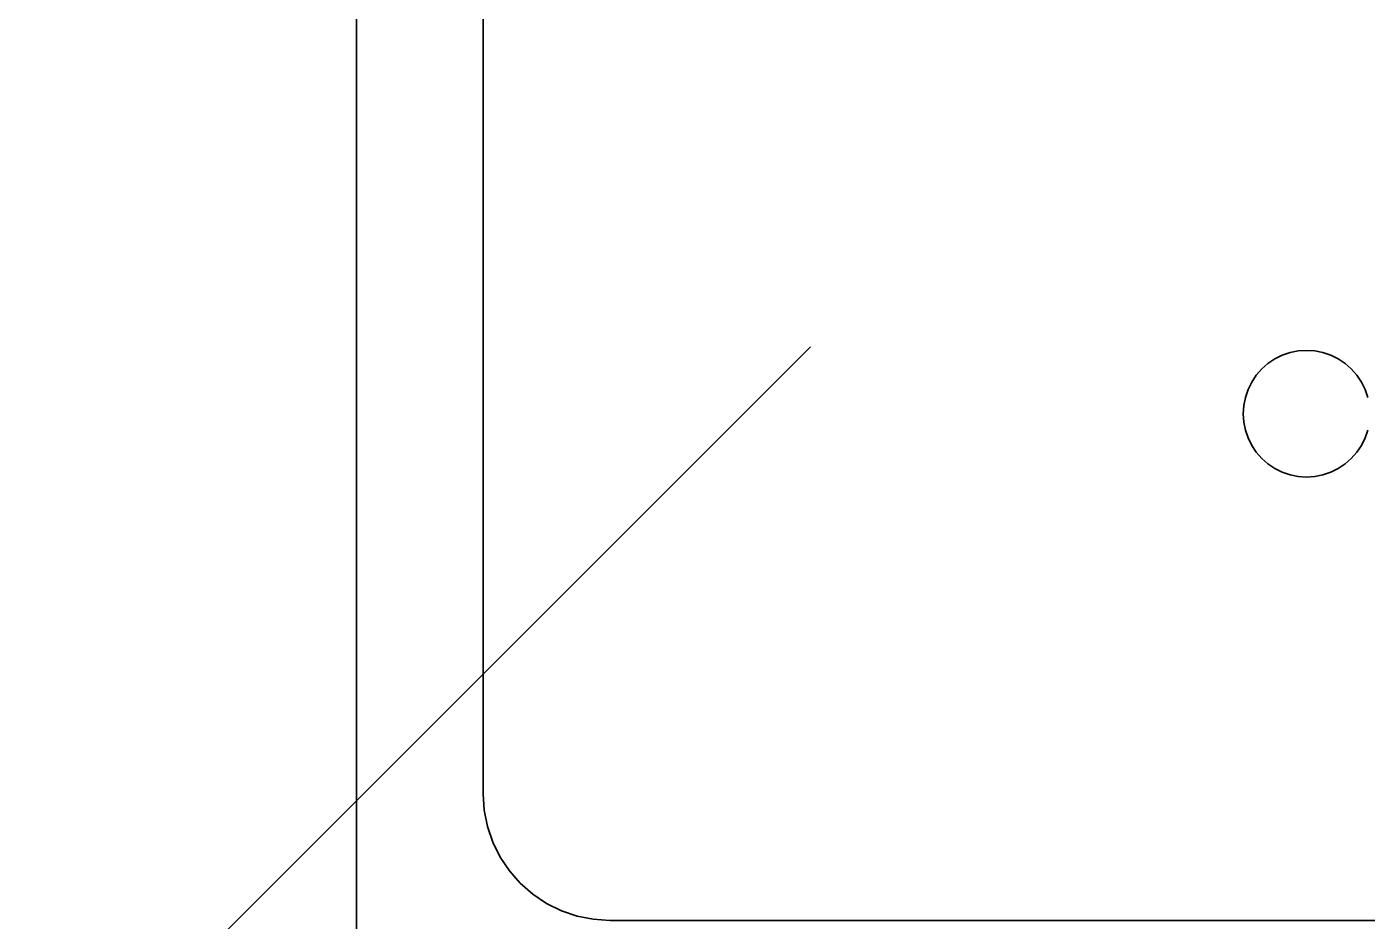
# Model space of a CAD drawing. Extents: x 0 to 756, y -25 to 420.
# Drawn here: x 175.83 to 184.29, y 272.33 to 277.98 of the extents above; entities that cross this region are included whole.
import ezdxf

# ---------------------------------------------------------------- set-up
doc = ezdxf.new("R2010")
doc.units = 0
doc.layers.get('0').update_dxf_attribs({"lineweight": 25})
doc.layers.add('S_Einrichtung', color=7, linetype='Continuous', lineweight=35)
doc.layers.add('S_Schmutzwasser', color=7, linetype='Continuous', lineweight=35, true_color=0x808040)

# ---------------------------------------------------------------- blocks, each defined once
blk = doc.blocks.new('Spüle-A0T78OXROY', base_point=(177.9085, 271.533))
at = {"color": 0, "linetype": 'ByBlock', "lineweight": -2, "ltscale": 0.35}
for p, q in [((177.9085, 283.5329), (177.9085, 271.5329)), ((178.7085, 273.1329), (178.7085, 281.9329)), ((183.7554, 275.9025), (183.7085, 275.8794)), ((183.8049, 275.9193), (183.7554, 275.9025)), ((183.8563, 275.9295), (183.8049, 275.9193)), ((183.9085, 275.9329), (183.8563, 275.9295)), ((183.9607, 275.9295), (183.9085, 275.9329)), ((184.012, 275.9193), (183.9607, 275.9295)), ((184.0615, 275.9025), (184.012, 275.9193)), ((184.1085, 275.8794), (184.0615, 275.9025)), ((183.6256, 275.8158), (183.5911, 275.7765)), ((183.665, 275.8503), (183.6256, 275.8158)), ((183.7085, 275.8794), (183.665, 275.8503)), ((184.152, 275.8503), (184.1085, 275.8794)), ((184.1913, 275.8158), (184.152, 275.8503)), ((184.2258, 275.7765), (184.1913, 275.8158)), ((183.5621, 275.7329), (183.5389, 275.686)), ((183.5911, 275.7765), (183.5621, 275.7329)), ((184.2549, 275.7329), (184.2258, 275.7765)), ((184.278, 275.686), (184.2549, 275.7329)), ((183.5221, 275.6365), (183.5119, 275.5852)), ((183.5389, 275.686), (183.5221, 275.6365)), ((184.2948, 275.6365), (184.278, 275.686)), ((183.5119, 275.5852), (183.5085, 275.5329)), ((183.5085, 275.5329), (183.5119, 275.4807)), ((183.5119, 275.4807), (183.5221, 275.4294)), ((183.5221, 275.4294), (183.5389, 275.3799)), ((184.278, 275.3799), (184.2948, 275.4294)), ((183.5389, 275.3799), (183.5621, 275.3329)), ((183.5621, 275.3329), (183.5911, 275.2894)), ((184.2258, 275.2894), (184.2549, 275.3329)), ((184.2549, 275.3329), (184.278, 275.3799)), ((183.5911, 275.2894), (183.6256, 275.2501)), ((183.6256, 275.2501), (183.665, 275.2156)), ((183.665, 275.2156), (183.7085, 275.1865)), ((184.1085, 275.1865), (184.152, 275.2156)), ((184.152, 275.2156), (184.1913, 275.2501)), ((184.1913, 275.2501), (184.2258, 275.2894)), ((183.7085, 275.1865), (183.7554, 275.1634)), ((183.7554, 275.1634), (183.8049, 275.1466)), ((183.8049, 275.1466), (183.8563, 275.1364)), ((183.8563, 275.1364), (183.9085, 275.1329)), ((183.9085, 275.1329), (183.9607, 275.1364)), ((183.9607, 275.1364), (184.012, 275.1466)), ((184.012, 275.1466), (184.0615, 275.1634)), ((184.0615, 275.1634), (184.1085, 275.1865)), ((178.7085, 273.1329), (178.7153, 273.0285)), ((178.7153, 273.0285), (178.7357, 272.9259)), ((178.7357, 272.9259), (178.7694, 272.8268)), ((178.7694, 272.8268), (178.8156, 272.7329)), ((178.8156, 272.7329), (178.8738, 272.6459)), ((178.8738, 272.6459), (178.9428, 272.5673)), ((178.9428, 272.5673), (179.0215, 272.4983)), ((179.0215, 272.4983), (179.1085, 272.4401)), ((179.1085, 272.4401), (179.2023, 272.3938)), ((179.2023, 272.3938), (179.3014, 272.3602)), ((179.3014, 272.3602), (179.404, 272.3398)), ((179.404, 272.3398), (179.5085, 272.3329)), ((188.3085, 272.3329), (179.5085, 272.3329))]:
    blk.add_line(p, q, dxfattribs=at)
blk = doc.blocks.new('Fallleitung Abwasser-A0T78P1LOY', base_point=(169.4632, 264.6442))
at = {"color": 0, "lineweight": -2}
blk.add_line((175.8262, 271.0072), (180.7752, 275.9562), dxfattribs=at)

msp = doc.modelspace()

# ---------------------------------------------------------------- block references
at = {"layer": 'S_Einrichtung', "ltscale": 0.35}
msp.add_blockref('Spüle-A0T78OXROY', (177.9085, 271.533), dxfattribs=at)
at = {"layer": 'S_Schmutzwasser', "ltscale": 0.35}
msp.add_blockref('Fallleitung Abwasser-A0T78P1LOY', (169.4632, 264.6442), dxfattribs=at)

doc.saveas('drawing.dxf')
